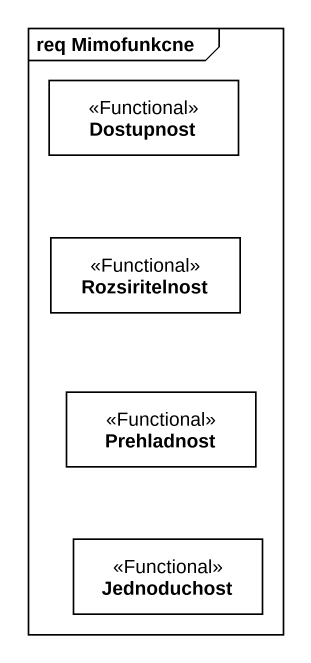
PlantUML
@startuml
mainframe req Mimofunkcne
hide circle
hide empty members
class Dostupnost <<Functional>>
class Rozsiritelnost <<Functional>>
class Prehladnost <<Functional>>
class Jednoduchost <<Functional>>
@enduml
